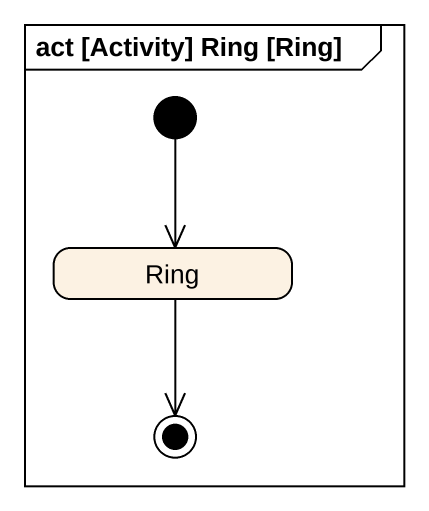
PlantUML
@startuml
mainframe act [Activity] Ring [Ring]
hide empty description
state Ring
[*] --> Ring
Ring --> [*]
@enduml
